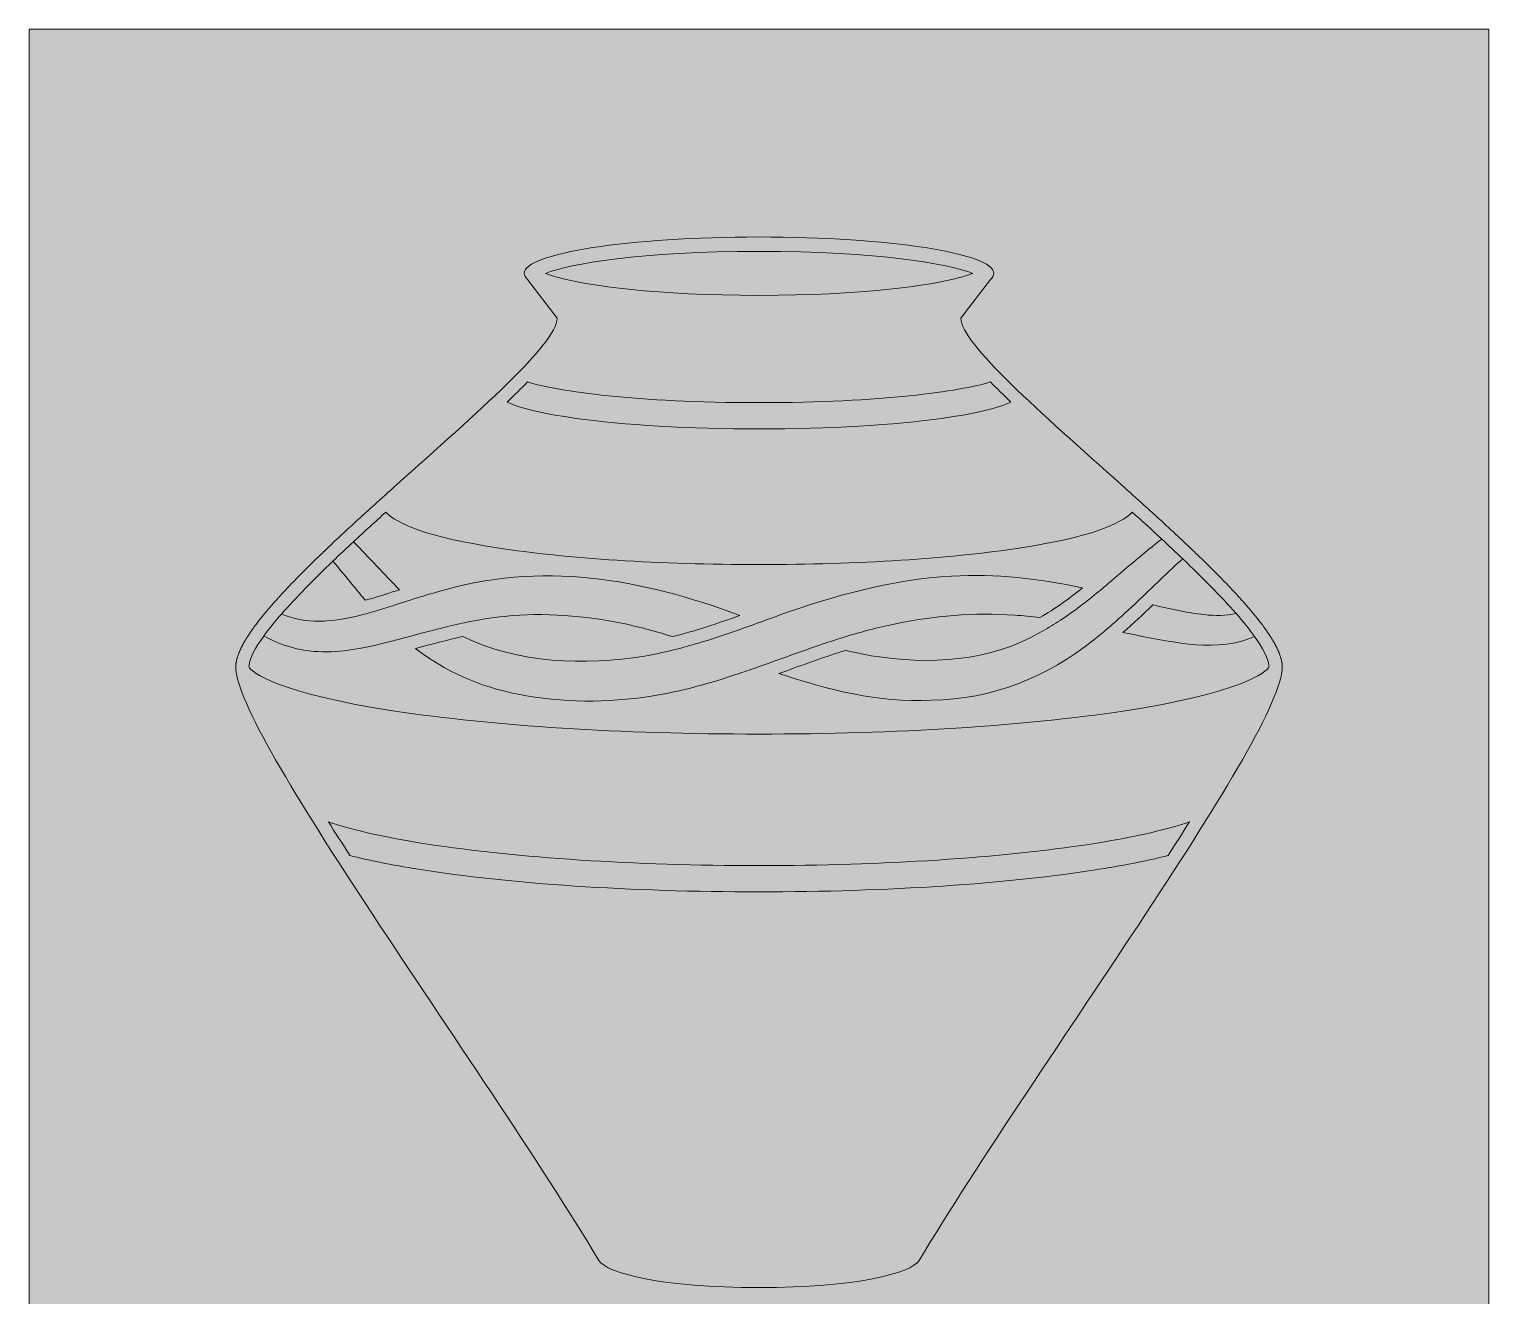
# Model space of a CAD drawing. Header units: millimetres. Extents: x -1334 to 1514, y -1037 to 10.
# Drawn here: x -746.3 to -646.3, y -76.8 to 10 of the extents above; entities that cross this region are included whole.
import ezdxf

# ---------------------------------------------------------------- set-up
doc = ezdxf.new("R2010")
doc.units = ezdxf.units.MM
doc.header["$MEASUREMENT"] = 0
doc.layers.add('bg', color=7, linetype='Continuous', lineweight=0)
doc.layers.add('icons', color=7, linetype='Continuous', lineweight=0)

# ---------------------------------------------------------------- blocks, each defined once
blk = doc.blocks.new('Block_98')
at = {"layer": 'icons'}
for points, knots in [([(-660.451, -33.577), (-660.454, -33.551), (-660.457, -33.526), (-660.464, -33.501), (-660.47, -33.443), (-660.48, -33.386), (-660.489, -33.323), (-660.502, -33.266), (-660.518, -33.202), (-660.534, -33.139), (-660.534, -33.129), (-660.537, -33.12), (-660.54, -33.11), (-660.556, -33.056), (-660.575, -32.996), (-660.594, -32.939), (-660.616, -32.872), (-660.638, -32.805), (-660.667, -32.735), (-660.705, -32.643), (-660.746, -32.551), (-660.791, -32.453), (-660.813, -32.405), (-660.838, -32.358), (-660.864, -32.307), (-660.889, -32.259), (-660.915, -32.208), (-660.94, -32.161), (-660.984, -32.078), (-661.032, -31.992), (-661.083, -31.907), (-661.124, -31.837), (-661.169, -31.767), (-661.213, -31.697), (-661.245, -31.643), (-661.28, -31.589), (-661.315, -31.535), (-661.378, -31.44), (-661.442, -31.345), (-661.512, -31.246), (-661.524, -31.227), (-661.537, -31.205), (-661.553, -31.186), (-661.553, -31.186), (-661.553, -31.183), (-661.556, -31.183), (-661.604, -31.116), (-661.651, -31.046), (-661.702, -30.976), (-661.991, -30.583), (-662.324, -30.167), (-662.693, -29.732), (-662.731, -29.687), (-662.766, -29.646), (-662.804, -29.602), (-662.867, -29.529), (-662.931, -29.456), (-662.994, -29.383), (-663.086, -29.278), (-663.182, -29.173), (-663.28, -29.065), (-663.353, -28.979), (-663.432, -28.894), (-663.509, -28.808), (-663.61, -28.7), (-663.712, -28.589), (-663.817, -28.478), (-664.033, -28.246), (-664.258, -28.011), (-664.487, -27.776), (-664.604, -27.655), (-664.725, -27.535), (-664.845, -27.411), (-665.255, -26.995), (-665.687, -26.57), (-666.134, -26.138), (-666.242, -26.033), (-666.353, -25.925), (-666.465, -25.817), (-666.503, -25.782), (-666.538, -25.747), (-666.576, -25.712), (-666.804, -25.493), (-667.033, -25.277), (-667.268, -25.058), (-667.503, -24.839), (-667.738, -24.617), (-667.976, -24.398), (-668.106, -24.274), (-668.243, -24.15), (-668.376, -24.026), (-669.379, -23.102), (-670.417, -22.163), (-671.459, -21.232), (-676.961, -16.298), (-682.467, -11.542), (-682.467, -9.806), (-682.467, -9.806), (-680.444, -7.164), (-680.444, -7.164), (-680.289, -7.021), (-680.206, -6.878), (-680.206, -6.732), (-680.206, -5.357), (-687.41, -4.24), (-696.294, -4.24), (-705.181, -4.24), (-712.385, -5.357), (-712.385, -6.732), (-712.385, -6.875), (-712.305, -7.018), (-712.156, -7.154), (-712.156, -7.154), (-710.127, -9.806), (-710.127, -9.806), (-710.127, -11.542), (-715.633, -16.298), (-721.135, -21.232), (-722.176, -22.163), (-723.214, -23.102), (-724.218, -24.026), (-724.377, -24.172), (-724.535, -24.319), (-724.691, -24.465), (-724.7, -24.474), (-724.713, -24.484), (-724.723, -24.493), (-725.189, -24.928), (-725.65, -25.36), (-726.094, -25.785), (-726.107, -25.795), (-726.116, -25.808), (-726.129, -25.817), (-726.24, -25.925), (-726.351, -26.033), (-726.459, -26.138), (-726.907, -26.57), (-727.339, -26.995), (-727.748, -27.411), (-727.869, -27.535), (-727.99, -27.655), (-728.107, -27.776), (-728.336, -28.011), (-728.561, -28.246), (-728.777, -28.478), (-728.882, -28.589), (-728.984, -28.7), (-729.085, -28.808), (-729.161, -28.894), (-729.241, -28.979), (-729.314, -29.065), (-729.412, -29.173), (-729.507, -29.278), (-729.599, -29.383), (-729.663, -29.456), (-729.726, -29.529), (-729.79, -29.602), (-729.819, -29.633), (-729.847, -29.668), (-729.873, -29.7), (-729.873, -29.7), (-729.876, -29.7), (-729.876, -29.7), (-730.199, -30.078), (-730.495, -30.446), (-730.755, -30.796), (-730.806, -30.859), (-730.854, -30.926), (-730.901, -30.989), (-730.936, -31.04), (-730.971, -31.088), (-731.006, -31.138), (-731.035, -31.173), (-731.06, -31.211), (-731.082, -31.246), (-731.152, -31.345), (-731.216, -31.44), (-731.279, -31.535), (-731.314, -31.589), (-731.349, -31.643), (-731.381, -31.697), (-731.425, -31.767), (-731.469, -31.837), (-731.511, -31.907), (-731.562, -31.992), (-731.609, -32.078), (-731.654, -32.161), (-731.679, -32.208), (-731.705, -32.259), (-731.73, -32.307), (-731.755, -32.358), (-731.781, -32.405), (-731.803, -32.453), (-731.847, -32.551), (-731.889, -32.643), (-731.927, -32.735), (-731.955, -32.805), (-731.978, -32.872), (-732, -32.939), (-732.019, -32.996), (-732.038, -33.056), (-732.054, -33.11), (-732.057, -33.12), (-732.06, -33.129), (-732.06, -33.139), (-732.076, -33.202), (-732.092, -33.266), (-732.104, -33.323), (-732.114, -33.386), (-732.124, -33.443), (-732.13, -33.501), (-732.136, -33.526), (-732.139, -33.551), (-732.143, -33.577), (-732.146, -33.599), (-732.146, -33.624), (-732.146, -33.65), (-732.146, -33.65), (-732.146, -33.691), (-732.146, -33.691), (-732.146, -38.276), (-715.468, -60.764), (-707.26, -74.376), (-706.73, -75.255), (-702.926, -76.236), (-696.297, -76.239), (-689.667, -76.236), (-685.864, -75.255), (-685.33, -74.376), (-677.126, -60.764), (-660.448, -38.276), (-660.448, -33.691), (-660.448, -33.691), (-660.448, -33.65), (-660.448, -33.65), (-660.448, -33.624), (-660.448, -33.599), (-660.451, -33.577)], [0, 0, 0, 0, 1, 1, 1, 2, 2, 2, 3, 3, 3, 4, 4, 4, 5, 5, 5, 6, 6, 6, 7, 7, 7, 8, 8, 8, 9, 9, 9, 10, 10, 10, 11, 11, 11, 12, 12, 12, 13, 13, 13, 14, 14, 14, 15, 15, 15, 16, 16, 16, 17, 17, 17, 18, 18, 18, 19, 19, 19, 20, 20, 20, 21, 21, 21, 22, 22, 22, 23, 23, 23, 24, 24, 24, 25, 25, 25, 26, 26, 26, 27, 27, 27, 28, 28, 28, 29, 29, 29, 30, 30, 30, 31, 31, 31, 32, 32, 32, 33, 33, 33, 34, 34, 34, 35, 35, 35, 36, 36, 36, 37, 37, 37, 38, 38, 38, 39, 39, 39, 40, 40, 40, 41, 41, 41, 42, 42, 42, 43, 43, 43, 44, 44, 44, 45, 45, 45, 46, 46, 46, 47, 47, 47, 48, 48, 48, 49, 49, 49, 50, 50, 50, 51, 51, 51, 52, 52, 52, 53, 53, 53, 54, 54, 54, 55, 55, 55, 56, 56, 56, 57, 57, 57, 58, 58, 58, 59, 59, 59, 60, 60, 60, 61, 61, 61, 62, 62, 62, 63, 63, 63, 64, 64, 64, 65, 65, 65, 66, 66, 66, 67, 67, 67, 68, 68, 68, 69, 69, 69, 70, 70, 70, 71, 71, 71, 72, 72, 72, 73, 73, 73, 74, 74, 74, 75, 75, 75, 76, 76, 76, 77, 77, 77, 78, 78, 78, 79, 79, 79, 79]), ([(-710.934, -6.732), (-709.292, -6.085), (-704.403, -5.224), (-696.294, -5.224), (-688.185, -5.224), (-683.298, -6.085), (-681.654, -6.732), (-681.87, -6.818), (-682.143, -6.907), (-682.47, -6.996), (-684.638, -7.593), (-689.252, -8.24), (-696.294, -8.24), (-703.336, -8.24), (-707.952, -7.593), (-710.118, -6.996), (-710.445, -6.907), (-710.718, -6.818), (-710.934, -6.732)], [0, 0, 0, 0, 1, 1, 1, 2, 2, 2, 3, 3, 3, 4, 4, 4, 5, 5, 5, 6, 6, 6, 6]), ([(-712.156, -14.178), (-710.035, -14.822), (-704.765, -15.594), (-696.297, -15.594), (-687.832, -15.594), (-682.562, -14.822), (-680.438, -14.178), (-680.016, -14.609), (-679.552, -15.07), (-679.041, -15.559), (-679.92, -15.956), (-681.352, -16.327), (-683.664, -16.654), (-687.045, -17.13), (-691.531, -17.394), (-696.297, -17.394), (-701.063, -17.394), (-705.546, -17.13), (-708.927, -16.654), (-711.245, -16.327), (-712.677, -15.956), (-713.553, -15.559), (-713.042, -15.07), (-712.578, -14.609), (-712.156, -14.178)], [0, 0, 0, 0, 1, 1, 1, 2, 2, 2, 3, 3, 3, 4, 4, 4, 5, 5, 5, 6, 6, 6, 7, 7, 7, 8, 8, 8, 8]), ([(-661.35, -33.663), (-661.451, -34.098), (-663.461, -35.529), (-671.341, -36.726), (-678.037, -37.742), (-686.902, -38.304), (-696.297, -38.304), (-705.692, -38.304), (-714.553, -37.742), (-721.249, -36.726), (-729.126, -35.529), (-731.136, -34.098), (-731.241, -33.663), (-731.241, -33.663), (-731.241, -33.659), (-731.241, -33.659), (-731.241, -33.659), (-731.235, -33.596), (-731.235, -33.596), (-731.181, -33.085), (-730.809, -32.393), (-730.228, -31.586), (-729.888, -31.119), (-729.476, -30.615), (-729.012, -30.084), (-728.015, -28.941), (-726.774, -27.687), (-725.494, -26.458), (-725.024, -26.008), (-724.548, -25.56), (-724.078, -25.125), (-723.313, -24.411), (-722.561, -23.728), (-721.865, -23.099), (-721.046, -23.925), (-719.027, -24.798), (-714.248, -25.538), (-709.445, -26.281), (-703.069, -26.69), (-696.297, -26.69), (-689.521, -26.69), (-683.146, -26.281), (-678.342, -25.538), (-673.564, -24.798), (-671.545, -23.925), (-670.725, -23.099), (-670.087, -23.674), (-669.401, -24.296), (-668.703, -24.944), (-668.227, -25.385), (-667.744, -25.839), (-667.265, -26.297), (-665.941, -27.563), (-664.648, -28.862), (-663.61, -30.046), (-663.121, -30.602), (-662.693, -31.132), (-662.343, -31.618), (-661.772, -32.408), (-661.413, -33.091), (-661.359, -33.596), (-661.359, -33.596), (-661.35, -33.659), (-661.35, -33.659), (-661.35, -33.659), (-661.35, -33.663), (-661.35, -33.663)], [0, 0, 0, 0, 1, 1, 1, 2, 2, 2, 3, 3, 3, 4, 4, 4, 5, 5, 5, 6, 6, 6, 7, 7, 7, 8, 8, 8, 9, 9, 9, 10, 10, 10, 11, 11, 11, 12, 12, 12, 13, 13, 13, 14, 14, 14, 15, 15, 15, 16, 16, 16, 17, 17, 17, 18, 18, 18, 19, 19, 19, 20, 20, 20, 21, 21, 21, 22, 22, 22, 22]), ([(-730.971, -31.084), (-730.984, -31.103), (-730.996, -31.119), (-731.006, -31.138), (-730.971, -31.088), (-730.936, -31.04), (-730.901, -30.989), (-730.923, -31.021), (-730.946, -31.053), (-730.971, -31.084)], [0, 0, 0, 0, 1, 1, 1, 2, 2, 2, 3, 3, 3, 3]), ([(-661.623, -31.084), (-661.648, -31.05), (-661.677, -31.015), (-661.702, -30.976), (-661.651, -31.046), (-661.604, -31.116), (-661.556, -31.183), (-661.575, -31.151), (-661.601, -31.116), (-661.623, -31.084)], [0, 0, 0, 0, 1, 1, 1, 2, 2, 2, 3, 3, 3, 3]), ([(-732.143, -33.577), (-732.139, -33.551), (-732.136, -33.526), (-732.13, -33.501), (-732.124, -33.443), (-732.114, -33.386), (-732.104, -33.323), (-732.124, -33.412), (-732.136, -33.494), (-732.143, -33.577)], [0, 0, 0, 0, 1, 1, 1, 2, 2, 2, 3, 3, 3, 3]), ([(-660.489, -33.323), (-660.48, -33.386), (-660.47, -33.443), (-660.464, -33.501), (-660.457, -33.526), (-660.454, -33.551), (-660.451, -33.577), (-660.457, -33.494), (-660.47, -33.412), (-660.489, -33.323)], [0, 0, 0, 0, 1, 1, 1, 2, 2, 2, 3, 3, 3, 3]), ([(-668.268, -46.626), (-668.271, -46.626), (-668.271, -46.626), (-668.271, -46.626), (-669.541, -46.95), (-671.087, -47.267), (-672.97, -47.569), (-679.209, -48.569), (-687.493, -49.118), (-696.297, -49.118), (-705.101, -49.118), (-713.385, -48.569), (-719.624, -47.569), (-721.506, -47.267), (-723.053, -46.95), (-724.323, -46.626), (-724.323, -46.626), (-724.323, -46.626), (-724.326, -46.626), (-724.831, -45.839), (-725.323, -45.067), (-725.796, -44.315), (-724.44, -44.788), (-722.319, -45.327), (-718.998, -45.845), (-712.889, -46.794), (-704.828, -47.318), (-696.297, -47.318), (-687.766, -47.318), (-679.704, -46.794), (-673.596, -45.845), (-670.278, -45.331), (-668.157, -44.788), (-666.801, -44.318), (-667.271, -45.067), (-667.763, -45.839), (-668.268, -46.626)], [0, 0, 0, 0, 1, 1, 1, 2, 2, 2, 3, 3, 3, 4, 4, 4, 5, 5, 5, 6, 6, 6, 7, 7, 7, 8, 8, 8, 9, 9, 9, 10, 10, 10, 11, 11, 11, 12, 12, 12, 12])]:
    blk.add_open_spline(points, degree=3, knots=knots, dxfattribs=at)
blk = doc.blocks.new('Block_97')
at = {"layer": 'icons'}
for points, knots in [([(-667.265, -26.297), (-668.055, -26.986), (-668.814, -27.725), (-669.579, -28.462), (-669.833, -28.706), (-670.087, -28.951), (-670.344, -29.195), (-670.91, -29.735), (-671.487, -30.268), (-672.081, -30.78), (-672.208, -30.894), (-672.335, -31.005), (-672.462, -31.116), (-672.754, -31.37), (-673.053, -31.618), (-673.354, -31.853), (-676.555, -34.374), (-680.314, -35.961), (-684.505, -35.971), (-688.14, -36.168), (-691.566, -35.282), (-694.928, -34.151), (-694.751, -34.088), (-694.576, -34.025), (-694.401, -33.961), (-693.03, -33.469), (-691.7, -32.989), (-690.366, -32.577), (-689.785, -32.716), (-689.198, -32.837), (-688.607, -32.935), (-684.667, -33.567), (-680.47, -33.37), (-676.955, -31.304), (-676.926, -31.288), (-676.898, -31.272), (-676.869, -31.256), (-676.456, -31.024), (-676.056, -30.78), (-675.666, -30.522), (-674.739, -29.913), (-673.865, -29.233), (-673.008, -28.525), (-672.723, -28.29), (-672.437, -28.052), (-672.151, -27.808), (-671.014, -26.843), (-669.89, -25.855), (-668.703, -24.944), (-668.227, -25.385), (-667.744, -25.839), (-667.265, -26.297)], [0, 0, 0, 0, 1, 1, 1, 2, 2, 2, 3, 3, 3, 4, 4, 4, 5, 5, 5, 6, 6, 6, 7, 7, 7, 8, 8, 8, 9, 9, 9, 10, 10, 10, 11, 11, 11, 12, 12, 12, 13, 13, 13, 14, 14, 14, 15, 15, 15, 16, 16, 16, 17, 17, 17, 17]), ([(-720.925, -28.414), (-720.992, -28.436), (-721.059, -28.456), (-721.125, -28.478), (-721.852, -28.713), (-722.564, -28.945), (-723.269, -29.138), (-723.542, -28.821), (-723.808, -28.494), (-724.072, -28.16), (-724.548, -27.579), (-725.018, -27.008), (-725.494, -26.458), (-725.024, -26.008), (-724.548, -25.56), (-724.078, -25.125), (-723.002, -26.208), (-721.995, -27.357), (-720.925, -28.414)], [0, 0, 0, 0, 1, 1, 1, 2, 2, 2, 3, 3, 3, 4, 4, 4, 5, 5, 5, 6, 6, 6, 6]), ([(-697.599, -30.173), (-699.104, -30.713), (-700.643, -31.231), (-702.209, -31.627), (-703.323, -31.278), (-704.441, -30.973), (-705.571, -30.738), (-708.244, -30.192), (-710.991, -29.957), (-713.715, -30.237), (-714.645, -30.326), (-715.563, -30.478), (-716.468, -30.672), (-716.906, -30.764), (-717.344, -30.865), (-717.779, -30.973), (-718.751, -31.211), (-719.716, -31.475), (-720.697, -31.738), (-721.043, -31.834), (-721.395, -31.926), (-721.748, -32.015), (-721.805, -32.031), (-721.865, -32.047), (-721.926, -32.062), (-723.351, -32.412), (-724.881, -32.739), (-726.494, -32.65), (-727.818, -32.602), (-729.076, -32.199), (-730.228, -31.586), (-729.888, -31.119), (-729.476, -30.615), (-729.012, -30.084), (-728.187, -30.408), (-727.323, -30.605), (-726.437, -30.573), (-725.478, -30.554), (-724.529, -30.392), (-723.58, -30.151), (-723.256, -30.072), (-722.929, -29.983), (-722.605, -29.884), (-721.798, -29.649), (-720.992, -29.379), (-720.186, -29.119), (-719.852, -29.011), (-719.516, -28.906), (-719.182, -28.808), (-718.922, -28.732), (-718.662, -28.659), (-718.401, -28.589), (-711.204, -26.411), (-704.387, -27.659), (-697.599, -30.173)], [0, 0, 0, 0, 1, 1, 1, 2, 2, 2, 3, 3, 3, 4, 4, 4, 5, 5, 5, 6, 6, 6, 7, 7, 7, 8, 8, 8, 9, 9, 9, 10, 10, 10, 11, 11, 11, 12, 12, 12, 13, 13, 13, 14, 14, 14, 15, 15, 15, 16, 16, 16, 17, 17, 17, 18, 18, 18, 18]), ([(-674.128, -28.278), (-675.061, -29.027), (-676.014, -29.722), (-677.049, -30.326), (-677.627, -30.253), (-678.205, -30.195), (-678.782, -30.157), (-681.557, -29.951), (-684.316, -30.208), (-687.028, -30.77), (-688.168, -30.999), (-689.288, -31.3), (-690.397, -31.64), (-690.92, -31.802), (-691.441, -31.97), (-691.959, -32.148), (-693.406, -32.637), (-694.842, -33.17), (-696.289, -33.682), (-696.74, -33.84), (-697.194, -33.999), (-697.648, -34.151), (-699.61, -34.809), (-701.604, -35.383), (-703.687, -35.707), (-706.706, -36.18), (-709.774, -36.164), (-712.787, -35.574), (-715.549, -35.047), (-717.832, -33.967), (-719.835, -32.437), (-718.733, -32.142), (-717.663, -31.856), (-716.593, -31.621), (-712.809, -33.466), (-708.281, -33.631), (-704.141, -32.958), (-703.5, -32.85), (-702.865, -32.716), (-702.236, -32.561), (-701.706, -32.434), (-701.179, -32.288), (-700.655, -32.132), (-699.194, -31.704), (-697.75, -31.189), (-696.299, -30.665), (-696.226, -30.64), (-696.15, -30.611), (-696.077, -30.586), (-695.715, -30.453), (-695.353, -30.319), (-694.984, -30.189), (-691.216, -28.837), (-687.155, -27.697), (-683.104, -27.484), (-680.097, -27.297), (-677.068, -27.659), (-674.147, -28.275), (-674.141, -28.275), (-674.134, -28.278), (-674.128, -28.278)], [0, 0, 0, 0, 1, 1, 1, 2, 2, 2, 3, 3, 3, 4, 4, 4, 5, 5, 5, 6, 6, 6, 7, 7, 7, 8, 8, 8, 9, 9, 9, 10, 10, 10, 11, 11, 11, 12, 12, 12, 13, 13, 13, 14, 14, 14, 15, 15, 15, 16, 16, 16, 17, 17, 17, 18, 18, 18, 19, 19, 19, 20, 20, 20, 20]), ([(-662.343, -31.618), (-664.823, -32.742), (-667.884, -32.018), (-670.405, -31.538), (-670.725, -31.472), (-671.043, -31.408), (-671.36, -31.342), (-670.652, -30.732), (-669.973, -30.091), (-669.313, -29.452), (-668.141, -29.738), (-666.973, -29.986), (-665.811, -30.122), (-665.036, -30.205), (-664.287, -30.199), (-663.61, -30.046), (-663.121, -30.602), (-662.693, -31.132), (-662.343, -31.618)], [0, 0, 0, 0, 1, 1, 1, 2, 2, 2, 3, 3, 3, 4, 4, 4, 5, 5, 5, 6, 6, 6, 6])]:
    blk.add_open_spline(points, degree=3, knots=knots, dxfattribs=at)
blk.add_blockref('Block_98', (0, 0), dxfattribs=at)
blk = doc.blocks.new('Block_96')
at = {"layer": 'icons'}
blk.add_blockref('Block_97', (0, 0), dxfattribs=at)
blk = doc.blocks.new('Block_95')
at = {"layer": 'icons'}
blk.add_blockref('Block_96', (0, 0), dxfattribs=at)
blk = doc.blocks.new('Block_94')
at = {"layer": 'icons'}
blk.add_blockref('Block_95', (0, 0), dxfattribs=at)

msp = doc.modelspace()

# ---------------------------------------------------------------- hatches: boundary and pattern name
at = {"layer": 'bg', "true_color": 0x592d2c, "transparency": 33554687}
h = msp.add_hatch(color=29, dxfattribs=at)
h.dxf.hatch_style = 2
h.paths.add_polyline_path([(-646.297, -90), (-746.297, -90), (-746.297, 10), (-646.297, 10)])

# ---------------------------------------------------------------- linework, layer by layer
at = {"layer": 'bg'}
msp.add_lwpolyline([(-646.297, -90), (-746.297, -90), (-746.297, 10), (-646.297, 10)], close=True, dxfattribs=at)

# ---------------------------------------------------------------- block references
at = {"layer": 'icons'}
msp.add_blockref('Block_94', (0, 0), dxfattribs=at)

doc.saveas('drawing.dxf')
